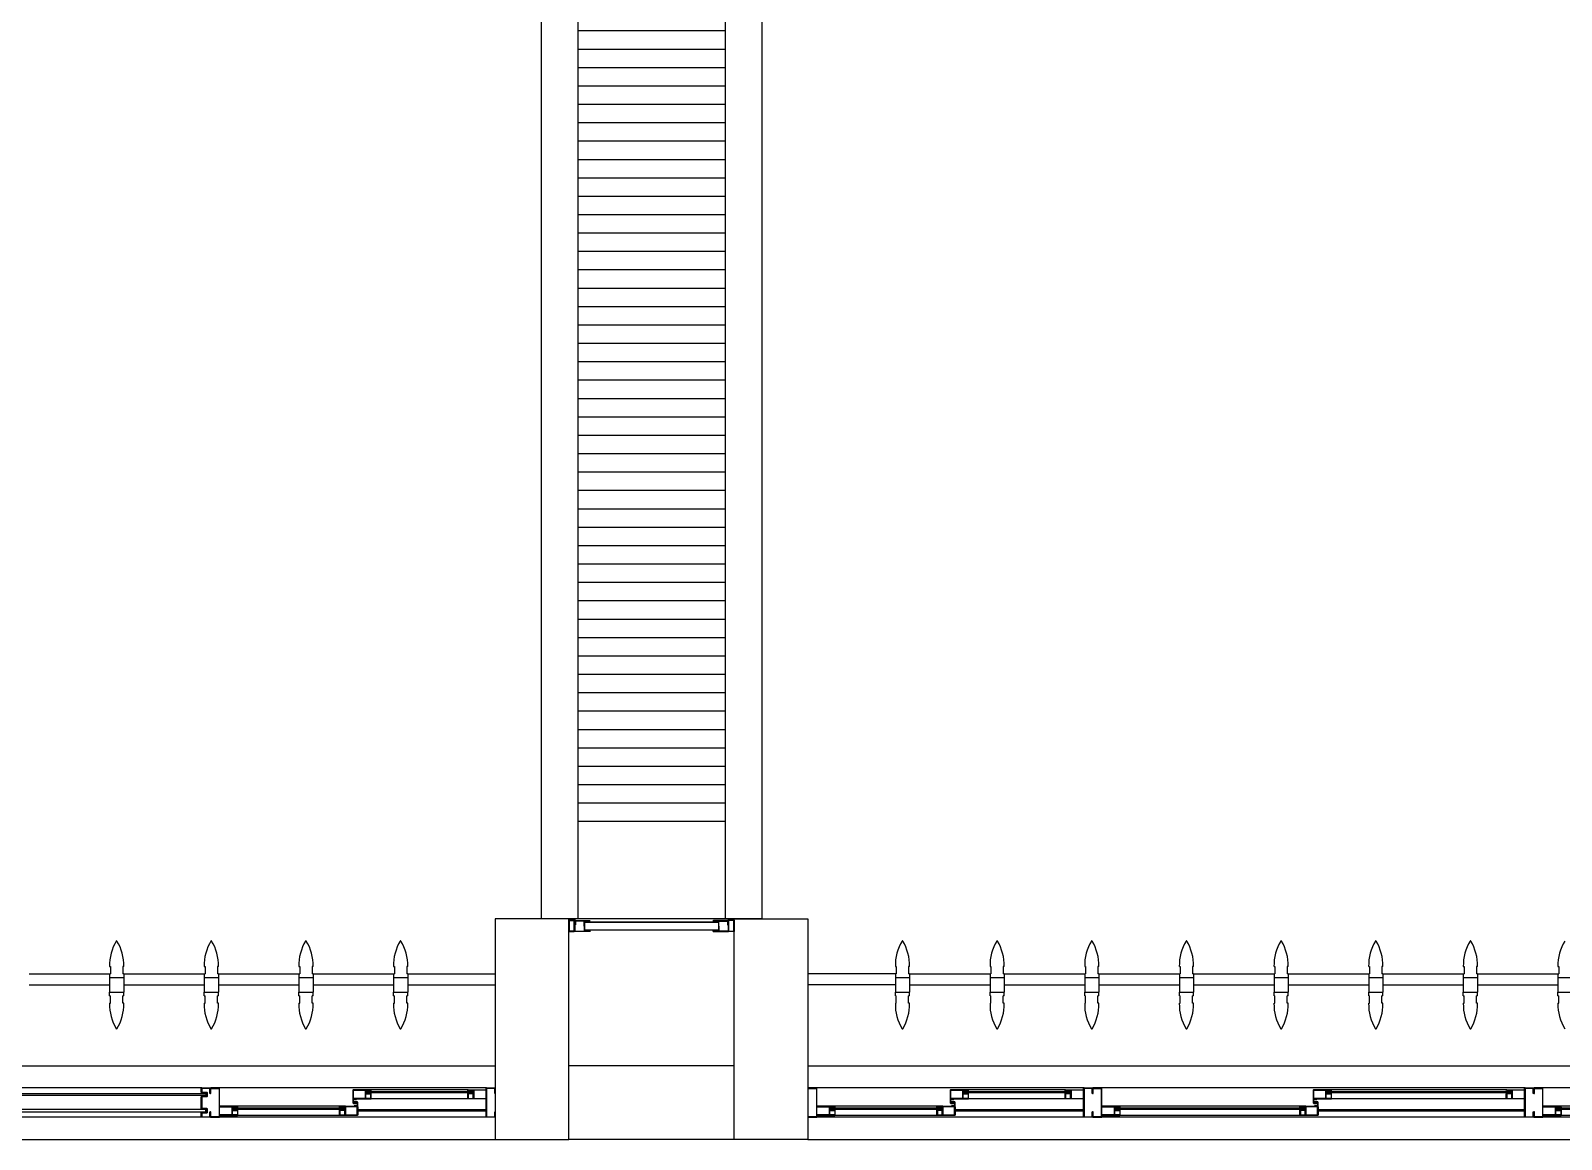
# Model space of a CAD drawing. Header units: millimetres. Extents: x 2686 to 2939, y 1294 to 1441.
# Drawn here: x 2759.007 to 2763.171, y 1410.375 to 1413.39 of the extents above; entities that cross this region are included whole.
import ezdxf

# ---------------------------------------------------------------- set-up
doc = ezdxf.new("R2010")
doc.units = ezdxf.units.MM
for name, color, linetype in [('AR-ALV', 2, 'Continuous'), ('AR-BRISES', 1, 'Continuous'), ('AR-ESQ', 1, 'Continuous'), ('AR-ESTC', 3, 'Continuous'), ('AR-ESTC-V3', 3, 'Continuous'), ('AR-PEITORIL', 1, 'Continuous'), ('AR-PISO', 1, 'Continuous'), ('BR-PAINEL', 1, 'Continuous'), ('BR-SUPORTE', 1, 'Continuous'), ('DT-ESQ-BAGUETE-C', 1, 'Continuous'), ('DT-ESQ-BAGUETE-V', 1, 'Continuous'), ('DT-ESQ-CHAPA DOBRADA-V', 1, 'Continuous'), ('DT-ESQ-MARCO-V', 1, 'Continuous'), ('DT-ESQ-PERFIL CADEIRA-C', 2, 'Continuous'), ('DT-ESQ-PERFIL CADEIRA-V', 2, 'Continuous'), ('DT-ESQ-PERFIL U SIMPLES-C', 2, 'Continuous'), ('DT-ESQ-PERFIL U-C', 2, 'Continuous'), ('DT-ESQ-PERFIL U-V', 1, 'Continuous'), ('DT-ESQ-VENEZIANA-C', 1, 'Continuous'), ('DT-ESQ-VENEZIANA-V', 1, 'Continuous'), ('DT-ESQ-VIDRO-C', 2, 'Continuous'), ('DT-ESQ-VIDRO-V', 71, 'Continuous'), ('DT-TXTMOD', 1, 'Continuous'), ('insercao', 4, 'Continuous')]:
    doc.layers.add(name, color=color, linetype=linetype)
doc.styles.add('S10', font='simplex.shx', dxfattribs={"height": 0.1})

# ---------------------------------------------------------------- blocks, each defined once
blk = doc.blocks.new('EF23-P')
at = {"layer": 'DT-ESQ-BAGUETE-C', "ltscale": 0.1}
for points in [[(0.4225, -0.08), (0.409, -0.08), (0.409, -0.0785), (0.422, -0.0785, 0.414214), (0.4225, -0.078), (0.4225, -0.067, 0.414214), (0.422, -0.0665), (0.409, -0.0665), (0.409, -0.065), (0.4225, -0.065, -0.414214), (0.424, -0.0665), (0.424, -0.0785, -0.414214)], [(0.7015, -0.08), (0.715, -0.08), (0.715, -0.0785), (0.702, -0.0785, -0.414214), (0.7015, -0.078), (0.7015, -0.067, -0.414214), (0.702, -0.0665), (0.715, -0.0665), (0.715, -0.065), (0.7015, -0.065, 0.414214), (0.7, -0.0665), (0.7, -0.0785, 0.414214)], [(0.0735, -0.125), (0.06, -0.125), (0.06, -0.1235), (0.073, -0.1235, 0.414214), (0.0735, -0.123), (0.0735, -0.112, 0.414214), (0.073, -0.1115), (0.06, -0.1115), (0.06, -0.11), (0.0735, -0.11, -0.414214), (0.075, -0.1115), (0.075, -0.1235, -0.414214)], [(0.339, -0.125), (0.3525, -0.125), (0.3525, -0.1235), (0.3395, -0.1235, -0.414214), (0.339, -0.123), (0.339, -0.112, -0.414214), (0.3395, -0.1115), (0.3525, -0.1115), (0.3525, -0.11), (0.339, -0.11, 0.414214), (0.3375, -0.1115), (0.3375, -0.1235, 0.414214)]]:
    blk.add_lwpolyline(points, format="xyb", close=True, dxfattribs=at)
at = {"layer": 'DT-ESQ-BAGUETE-V', "ltscale": 0.1}
for p, q in [((0.4225, -0.065), (0.7015, -0.065)), ((0.0735, -0.11), (0.339, -0.11))]:
    blk.add_line(p, q, dxfattribs=at)
at = {"layer": 'DT-ESQ-CHAPA DOBRADA-V', "ltscale": 0.1}
for p, q in [((0.025, -0.077), (0.374, -0.077)), ((0.025, -0.08), (0.374, -0.08))]:
    blk.add_line(p, q, dxfattribs=at)
at = {"layer": 'DT-ESQ-MARCO-V', "ltscale": 0.1}
for p, q in [((0.7985, -0.06), (1.3515, -0.06)), ((0.7985, -0.14), (1.3515, -0.14))]:
    blk.add_line(p, q, dxfattribs=at)
at = {"layer": 'DT-ESQ-PERFIL CADEIRA-C', "ltscale": 0.1}
for p, q in [((0.376, -0.0885), (0.4225, -0.0885)), ((0.75, -0.0885), (0.7015, -0.0885)), ((0.025, -0.1335), (0.0735, -0.1335)), ((0.3855, -0.1335), (0.339, -0.1335))]:
    blk.add_line(p, q, dxfattribs=at)
for points in [[(0.4225, -0.087, -1), (0.4225, -0.09), (0.376, -0.09, -0.414214), (0.374, -0.088), (0.374, -0.067, -0.414214), (0.376, -0.065), (0.4075, -0.065, -0.414214), (0.409, -0.0665), (0.409, -0.087)], [(0.409, -0.0885, -0.198913), (0.4079, -0.0881, -0.198913), (0.4075, -0.087), (0.4075, -0.067, 0.414214), (0.407, -0.0665), (0.376, -0.0665, 0.414214), (0.3755, -0.067), (0.3755, -0.088, 0.414214), (0.376, -0.0885)], [(0.7015, -0.09), (0.75, -0.09), (0.75, -0.0885), (0.715, -0.0885, 0.198912), (0.7161, -0.0881, 0.198913), (0.7165, -0.087), (0.7165, -0.067, -0.414214), (0.717, -0.0665), (0.75, -0.0665), (0.75, -0.065), (0.7165, -0.065, 0.414214), (0.715, -0.0665), (0.715, -0.0785), (0.715, -0.08), (0.715, -0.087), (0.7015, -0.087, 1)], [(0.0735, -0.135), (0.025, -0.135), (0.025, -0.1335), (0.06, -0.1335, -0.198912), (0.0589, -0.1331, -0.198913), (0.0585, -0.132), (0.0585, -0.112, 0.414214), (0.058, -0.1115), (0.025, -0.1115), (0.025, -0.11), (0.0585, -0.11, -0.414214), (0.06, -0.1115), (0.06, -0.1235), (0.06, -0.125), (0.06, -0.132), (0.0735, -0.132, -1)], [(0.339, -0.132, 1), (0.339, -0.135), (0.3855, -0.135, 0.414214), (0.3875, -0.133), (0.3875, -0.112, 0.414214), (0.3855, -0.11), (0.354, -0.11, 0.414214), (0.3525, -0.1115), (0.3525, -0.132)], [(0.3525, -0.1335, 0.198913), (0.3536, -0.1331, 0.198913), (0.354, -0.132), (0.354, -0.112, -0.414214), (0.3545, -0.1115), (0.3855, -0.1115, -0.414214), (0.386, -0.112), (0.386, -0.133, -0.414214), (0.3855, -0.1335)]]:
    blk.add_lwpolyline(points, format="xyb", close=True, dxfattribs=at)
at = {"layer": 'DT-ESQ-PERFIL CADEIRA-V', "ltscale": 0.1}
for p, q in [((0.4075, -0.09), (0.7015, -0.09)), ((0.0735, -0.135), (0.339, -0.135))]:
    blk.add_line(p, q, dxfattribs=at)
at = {"layer": 'DT-ESQ-PERFIL U SIMPLES-C', "ltscale": 0.1}
for points in [[(0.376, -0.102), (0.384, -0.102), (0.384, -0.1005), (0.376, -0.1005, -0.414214), (0.3755, -0.1), (0.3755, -0.092, -0.414214), (0.376, -0.0915), (0.384, -0.0915), (0.384, -0.09), (0.376, -0.09, 0.414214), (0.374, -0.092), (0.374, -0.1, 0.414214)], [(0.3855, -0.098), (0.3775, -0.098), (0.3775, -0.0995), (0.3855, -0.0995, -0.414214), (0.386, -0.1), (0.386, -0.108, -0.414214), (0.3855, -0.1085), (0.3775, -0.1085), (0.3775, -0.11), (0.3855, -0.11, 0.414214), (0.3875, -0.108), (0.3875, -0.1, 0.414214)]]:
    blk.add_lwpolyline(points, format="xyb", close=True, dxfattribs=at)
at = {"layer": 'DT-ESQ-PERFIL U-C', "ltscale": 0.1}
for points in [[(0, -0.0615, -0.414214), (0.0015, -0.06), (0.0235, -0.06, -0.414214), (0.025, -0.0615), (0.025, -0.1385, -0.414214), (0.0235, -0.14), (0.0015, -0.14, -0.414214), (0, -0.1385), (0, -0.125), (0.0015, -0.125), (0.0015, -0.138, 0.414214), (0.002, -0.1385), (0.023, -0.1385, 0.414214), (0.0235, -0.138), (0.0235, -0.062, 0.414214), (0.023, -0.0615), (0.002, -0.0615, 0.414214), (0.0015, -0.062), (0.0015, -0.075), (0, -0.075)], [(0.775, -0.0615, 0.414214), (0.7735, -0.06), (0.7515, -0.06, 0.414214), (0.75, -0.0615), (0.75, -0.1385, 0.414214), (0.7515, -0.14), (0.7735, -0.14, 0.414214), (0.775, -0.1385), (0.775, -0.125), (0.7735, -0.125), (0.7735, -0.138, -0.414214), (0.773, -0.1385), (0.752, -0.1385, -0.414214), (0.7515, -0.138), (0.7515, -0.062, -0.414214), (0.752, -0.0615), (0.773, -0.0615, -0.414214), (0.7735, -0.062), (0.7735, -0.075), (0.775, -0.075)], [(0.8, -0.1285), (0.8, -0.1385, -0.414214), (0.7985, -0.14), (0.7765, -0.14, -0.414214), (0.775, -0.1385), (0.775, -0.125), (0.7765, -0.125), (0.7765, -0.138, 0.414214), (0.777, -0.1385), (0.798, -0.1385, 0.414214), (0.7985, -0.138), (0.7985, -0.1285), (0.7855, -0.1285, -0.414214), (0.784, -0.127), (0.784, -0.117, -0.414214), (0.7855, -0.1155), (0.7985, -0.1155), (0.7985, -0.0845), (0.7855, -0.0845, -0.414214), (0.784, -0.083), (0.784, -0.073, -0.414214), (0.7855, -0.0715), (0.7985, -0.0715), (0.7985, -0.062, 0.414214), (0.798, -0.0615), (0.777, -0.0615, 0.414214), (0.7765, -0.062), (0.7765, -0.075), (0.775, -0.075), (0.775, -0.0615, -0.414214), (0.7765, -0.06), (0.7985, -0.06, -0.414214), (0.8, -0.0615), (0.8, -0.0715, -0.414214), (0.7985, -0.073), (0.7855, -0.073), (0.7855, -0.083), (0.7985, -0.083), (0.7985, -0.083, -0.414214), (0.8, -0.0845), (0.8, -0.1155, -0.414214), (0.7985, -0.117), (0.7985, -0.117), (0.7855, -0.117), (0.7855, -0.127), (0.7985, -0.127, -0.414214)]]:
    blk.add_lwpolyline(points, format="xyb", close=True, dxfattribs=at)
at = {"layer": 'DT-ESQ-PERFIL U-V', "ltscale": 0.1}
for p, q in [((0.0235, -0.06), (0.7515, -0.06)), ((0.0235, -0.14), (0.7515, -0.14))]:
    blk.add_line(p, q, dxfattribs=at)
at = {"layer": 'DT-ESQ-VIDRO-C', "ltscale": 0.1}
for points in [[(0.7125, -0.085), (0.7125, -0.082), (0.4115, -0.082), (0.4115, -0.085)], [(1.3625, -0.081), (1.3625, -0.075), (0.7875, -0.075), (0.7875, -0.081)], [(0.063, -0.13), (0.063, -0.127), (0.3495, -0.127), (0.3495, -0.13)]]:
    blk.add_lwpolyline(points, close=True, dxfattribs=at)
at = {"layer": 'DT-ESQ-VIDRO-V', "ltscale": 0.1}
blk.add_lwpolyline([(1.3625, -0.119), (1.3625, -0.125), (0.7875, -0.125), (0.7875, -0.119)], close=True, dxfattribs=at)
at = {"layer": 'DT-TXTMOD', "ltscale": 0.1, "style": 'S10', "flags": 3}
for tag, p in [('M01', (0.025, -0.28)), ('M02', (0.3253, -0.28)), ('M03', (0.627, -0.28)), ('M04', (0.9288, -0.28)), ('M05', (1.2306, -0.28)), ('M06', (1.5323, -0.28)), ('M07', (1.8341, -0.28)), ('M08', (2.1359, -0.28)), ('M09', (2.4376, -0.28)), ('M10', (2.7394, -0.28)), ('M11', (3.0412, -0.28)), ('M12', (3.3429, -0.28)), ('M13', (3.6447, -0.28)), ('M14', (3.9464, -0.28)), ('M15', (4.2482, -0.28)), ('M16', (4.55, -0.28)), ('M17', (4.8517, -0.28))]:
    blk.add_attdef(tag, p, '', height=0.1, dxfattribs=at)
blk = doc.blocks.new('EF40-P')
at = {"layer": 'DT-ESQ-BAGUETE-C', "ltscale": 0.1}
for points in [[(3.1015, -0.08), (3.115, -0.08), (3.115, -0.0785), (3.102, -0.0785, -0.414214), (3.1015, -0.078), (3.1015, -0.067, -0.414214), (3.102, -0.0665), (3.115, -0.0665), (3.115, -0.065), (3.1015, -0.065, 0.414214), (3.1, -0.0665), (3.1, -0.0785, 0.414214)], [(3.81, -0.08), (3.7965, -0.08), (3.7965, -0.0785), (3.8095, -0.0785, 0.414214), (3.81, -0.078), (3.81, -0.067, 0.414214), (3.8095, -0.0665), (3.7965, -0.0665), (3.7965, -0.065), (3.81, -0.065, -0.414214), (3.8115, -0.0665), (3.8115, -0.0785, -0.414214)], [(4.3015, -0.08), (4.315, -0.08), (4.315, -0.0785), (4.302, -0.0785, -0.414214), (4.3015, -0.078), (4.3015, -0.067, -0.414214), (4.302, -0.0665), (4.315, -0.0665), (4.315, -0.065), (4.3015, -0.065, 0.414214), (4.3, -0.0665), (4.3, -0.0785, 0.414214)], [(4.7975, -0.08), (4.784, -0.08), (4.784, -0.0785), (4.797, -0.0785, 0.414214), (4.7975, -0.078), (4.7975, -0.067, 0.414214), (4.797, -0.0665), (4.784, -0.0665), (4.784, -0.065), (4.7975, -0.065, -0.414214), (4.799, -0.0665), (4.799, -0.0785, -0.414214)], [(5.0765, -0.08), (5.09, -0.08), (5.09, -0.0785), (5.077, -0.0785, -0.414214), (5.0765, -0.078), (5.0765, -0.067, -0.414214), (5.077, -0.0665), (5.09, -0.0665), (5.09, -0.065), (5.0765, -0.065, 0.414214), (5.075, -0.0665), (5.075, -0.0785, 0.414214)], [(3.2485, -0.125), (3.235, -0.125), (3.235, -0.1235), (3.248, -0.1235, 0.414214), (3.2485, -0.123), (3.2485, -0.112, 0.414214), (3.248, -0.1115), (3.235, -0.1115), (3.235, -0.11), (3.2485, -0.11, -0.414214), (3.25, -0.1115), (3.25, -0.1235, -0.414214)], [(3.7265, -0.125), (3.74, -0.125), (3.74, -0.1235), (3.727, -0.1235, -0.414214), (3.7265, -0.123), (3.7265, -0.112, -0.414214), (3.727, -0.1115), (3.74, -0.1115), (3.74, -0.11), (3.7265, -0.11, 0.414214), (3.725, -0.1115), (3.725, -0.1235, 0.414214)], [(4.4485, -0.125), (4.435, -0.125), (4.435, -0.1235), (4.448, -0.1235, 0.414214), (4.4485, -0.123), (4.4485, -0.112, 0.414214), (4.448, -0.1115), (4.435, -0.1115), (4.435, -0.11), (4.4485, -0.11, -0.414214), (4.45, -0.1115), (4.45, -0.1235, -0.414214)], [(4.714, -0.125), (4.7275, -0.125), (4.7275, -0.1235), (4.7145, -0.1235, -0.414214), (4.714, -0.123), (4.714, -0.112, -0.414214), (4.7145, -0.1115), (4.7275, -0.1115), (4.7275, -0.11), (4.714, -0.11, 0.414214), (4.7125, -0.1115), (4.7125, -0.1235, 0.414214)]]:
    blk.add_lwpolyline(points, format="xyb", close=True, dxfattribs=at)
at = {"layer": 'DT-ESQ-BAGUETE-V', "ltscale": 0.1}
for p, q in [((2.61, -0.065), (3.1015, -0.065)), ((3.81, -0.065), (4.3015, -0.065)), ((4.7975, -0.065), (5.0765, -0.065)), ((3.2485, -0.11), (3.7265, -0.11)), ((4.4485, -0.11), (4.714, -0.11))]:
    blk.add_line(p, q, dxfattribs=at)
at = {"layer": 'DT-ESQ-CHAPA DOBRADA-V', "ltscale": 0.1}
for p, q in [((3.2, -0.077), (3.7615, -0.077)), ((3.2, -0.08), (3.7615, -0.08)), ((4.4, -0.077), (4.749, -0.077)), ((4.4, -0.08), (4.749, -0.08))]:
    blk.add_line(p, q, dxfattribs=at)
at = {"layer": 'DT-ESQ-PERFIL CADEIRA-C', "ltscale": 0.1}
for p, q in [((3.15, -0.0885), (3.1015, -0.0885)), ((3.7635, -0.0885), (3.81, -0.0885)), ((4.35, -0.0885), (4.3015, -0.0885)), ((4.751, -0.0885), (4.7975, -0.0885)), ((5.125, -0.0885), (5.0765, -0.0885)), ((3.2, -0.1335), (3.2485, -0.1335)), ((3.773, -0.1335), (3.7265, -0.1335)), ((4.4, -0.1335), (4.4485, -0.1335)), ((4.7605, -0.1335), (4.714, -0.1335))]:
    blk.add_line(p, q, dxfattribs=at)
for points in [[(3.1015, -0.09), (3.15, -0.09), (3.15, -0.0885), (3.115, -0.0885, 0.198912), (3.1161, -0.0881, 0.198913), (3.1165, -0.087), (3.1165, -0.067, -0.414214), (3.117, -0.0665), (3.15, -0.0665), (3.15, -0.065), (3.1165, -0.065, 0.414214), (3.115, -0.0665), (3.115, -0.0785), (3.115, -0.08), (3.115, -0.087), (3.1015, -0.087, 1)], [(3.81, -0.087, -1), (3.81, -0.09), (3.7635, -0.09, -0.414214), (3.7615, -0.088), (3.7615, -0.067, -0.414214), (3.7635, -0.065), (3.795, -0.065, -0.414214), (3.7965, -0.0665), (3.7965, -0.087)], [(3.7965, -0.0885, -0.198913), (3.7954, -0.0881, -0.198913), (3.795, -0.087), (3.795, -0.067, 0.414214), (3.7945, -0.0665), (3.7635, -0.0665, 0.414214), (3.763, -0.067), (3.763, -0.088, 0.414214), (3.7635, -0.0885)], [(4.3015, -0.09), (4.35, -0.09), (4.35, -0.0885), (4.315, -0.0885, 0.198912), (4.3161, -0.0881, 0.198913), (4.3165, -0.087), (4.3165, -0.067, -0.414214), (4.317, -0.0665), (4.35, -0.0665), (4.35, -0.065), (4.3165, -0.065, 0.414214), (4.315, -0.0665), (4.315, -0.0785), (4.315, -0.08), (4.315, -0.087), (4.3015, -0.087, 1)], [(4.7975, -0.087, -1), (4.7975, -0.09), (4.751, -0.09, -0.414214), (4.749, -0.088), (4.749, -0.067, -0.414214), (4.751, -0.065), (4.7825, -0.065, -0.414214), (4.784, -0.0665), (4.784, -0.087)], [(4.784, -0.0885, -0.198913), (4.7829, -0.0881, -0.198913), (4.7825, -0.087), (4.7825, -0.067, 0.414214), (4.782, -0.0665), (4.751, -0.0665, 0.414214), (4.7505, -0.067), (4.7505, -0.088, 0.414214), (4.751, -0.0885)], [(5.0765, -0.09), (5.125, -0.09), (5.125, -0.0885), (5.09, -0.0885, 0.198912), (5.0911, -0.0881, 0.198913), (5.0915, -0.087), (5.0915, -0.067, -0.414214), (5.092, -0.0665), (5.125, -0.0665), (5.125, -0.065), (5.0915, -0.065, 0.414214), (5.09, -0.0665), (5.09, -0.0785), (5.09, -0.08), (5.09, -0.087), (5.0765, -0.087, 1)], [(3.2485, -0.135), (3.2, -0.135), (3.2, -0.1335), (3.235, -0.1335, -0.198912), (3.2339, -0.1331, -0.198913), (3.2335, -0.132), (3.2335, -0.112, 0.414214), (3.233, -0.1115), (3.2, -0.1115), (3.2, -0.11), (3.2335, -0.11, -0.414214), (3.235, -0.1115), (3.235, -0.1235), (3.235, -0.125), (3.235, -0.132), (3.2485, -0.132, -1)], [(3.7265, -0.132, 1), (3.7265, -0.135), (3.773, -0.135, 0.414214), (3.775, -0.133), (3.775, -0.112, 0.414214), (3.773, -0.11), (3.7415, -0.11, 0.414214), (3.74, -0.1115), (3.74, -0.132)], [(3.74, -0.1335, 0.198913), (3.7411, -0.1331, 0.198913), (3.7415, -0.132), (3.7415, -0.112, -0.414214), (3.742, -0.1115), (3.773, -0.1115, -0.414214), (3.7735, -0.112), (3.7735, -0.133, -0.414214), (3.773, -0.1335)], [(4.4485, -0.135), (4.4, -0.135), (4.4, -0.1335), (4.435, -0.1335, -0.198912), (4.4339, -0.1331, -0.198913), (4.4335, -0.132), (4.4335, -0.112, 0.414214), (4.433, -0.1115), (4.4, -0.1115), (4.4, -0.11), (4.4335, -0.11, -0.414214), (4.435, -0.1115), (4.435, -0.1235), (4.435, -0.125), (4.435, -0.132), (4.4485, -0.132, -1)], [(4.714, -0.132, 1), (4.714, -0.135), (4.7605, -0.135, 0.414214), (4.7625, -0.133), (4.7625, -0.112, 0.414214), (4.7605, -0.11), (4.729, -0.11, 0.414214), (4.7275, -0.1115), (4.7275, -0.132)], [(4.7275, -0.1335, 0.198913), (4.7286, -0.1331, 0.198913), (4.729, -0.132), (4.729, -0.112, -0.414214), (4.7295, -0.1115), (4.7605, -0.1115, -0.414214), (4.761, -0.112), (4.761, -0.133, -0.414214), (4.7605, -0.1335)]]:
    blk.add_lwpolyline(points, format="xyb", close=True, dxfattribs=at)
at = {"layer": 'DT-ESQ-PERFIL CADEIRA-V', "ltscale": 0.1}
for p, q in [((2.595, -0.09), (3.1015, -0.09)), ((3.795, -0.09), (4.3015, -0.09)), ((4.7825, -0.09), (5.0765, -0.09)), ((3.2485, -0.135), (3.7265, -0.135)), ((4.4485, -0.135), (4.714, -0.135))]:
    blk.add_line(p, q, dxfattribs=at)
at = {"layer": 'DT-ESQ-PERFIL U SIMPLES-C', "ltscale": 0.1}
for points in [[(3.7635, -0.102), (3.7715, -0.102), (3.7715, -0.1005), (3.7635, -0.1005, -0.414214), (3.763, -0.1), (3.763, -0.092, -0.414214), (3.7635, -0.0915), (3.7715, -0.0915), (3.7715, -0.09), (3.7635, -0.09, 0.414214), (3.7615, -0.092), (3.7615, -0.1, 0.414214)], [(3.773, -0.098), (3.765, -0.098), (3.765, -0.0995), (3.773, -0.0995, -0.414214), (3.7735, -0.1), (3.7735, -0.108, -0.414214), (3.773, -0.1085), (3.765, -0.1085), (3.765, -0.11), (3.773, -0.11, 0.414214), (3.775, -0.108), (3.775, -0.1, 0.414214)], [(4.751, -0.102), (4.759, -0.102), (4.759, -0.1005), (4.751, -0.1005, -0.414214), (4.7505, -0.1), (4.7505, -0.092, -0.414214), (4.751, -0.0915), (4.759, -0.0915), (4.759, -0.09), (4.751, -0.09, 0.414214), (4.749, -0.092), (4.749, -0.1, 0.414214)], [(4.7605, -0.098), (4.7525, -0.098), (4.7525, -0.0995), (4.7605, -0.0995, -0.414214), (4.761, -0.1), (4.761, -0.108, -0.414214), (4.7605, -0.1085), (4.7525, -0.1085), (4.7525, -0.11), (4.7605, -0.11, 0.414214), (4.7625, -0.108), (4.7625, -0.1, 0.414214)]]:
    blk.add_lwpolyline(points, format="xyb", close=True, dxfattribs=at)
at = {"layer": 'DT-ESQ-PERFIL U-C', "ltscale": 0.1}
for points in [[(3.175, -0.0615, 0.414214), (3.1735, -0.06), (3.1515, -0.06, 0.414214), (3.15, -0.0615), (3.15, -0.1385, 0.414214), (3.1515, -0.14), (3.1735, -0.14, 0.414214), (3.175, -0.1385), (3.175, -0.125), (3.1735, -0.125), (3.1735, -0.138, -0.414214), (3.173, -0.1385), (3.152, -0.1385, -0.414214), (3.1515, -0.138), (3.1515, -0.062, -0.414214), (3.152, -0.0615), (3.173, -0.0615, -0.414214), (3.1735, -0.062), (3.1735, -0.075), (3.175, -0.075)], [(3.175, -0.0615, -0.414214), (3.1765, -0.06), (3.1985, -0.06, -0.414214), (3.2, -0.0615), (3.2, -0.1385, -0.414214), (3.1985, -0.14), (3.1765, -0.14, -0.414214), (3.175, -0.1385), (3.175, -0.125), (3.1765, -0.125), (3.1765, -0.138, 0.414214), (3.177, -0.1385), (3.198, -0.1385, 0.414214), (3.1985, -0.138), (3.1985, -0.062, 0.414214), (3.198, -0.0615), (3.177, -0.0615, 0.414214), (3.1765, -0.062), (3.1765, -0.075), (3.175, -0.075)], [(4.375, -0.0615, 0.414214), (4.3735, -0.06), (4.3515, -0.06, 0.414214), (4.35, -0.0615), (4.35, -0.1385, 0.414214), (4.3515, -0.14), (4.3735, -0.14, 0.414214), (4.375, -0.1385), (4.375, -0.125), (4.3735, -0.125), (4.3735, -0.138, -0.414214), (4.373, -0.1385), (4.352, -0.1385, -0.414214), (4.3515, -0.138), (4.3515, -0.062, -0.414214), (4.352, -0.0615), (4.373, -0.0615, -0.414214), (4.3735, -0.062), (4.3735, -0.075), (4.375, -0.075)], [(4.375, -0.0615, -0.414214), (4.3765, -0.06), (4.3985, -0.06, -0.414214), (4.4, -0.0615), (4.4, -0.1385, -0.414214), (4.3985, -0.14), (4.3765, -0.14, -0.414214), (4.375, -0.1385), (4.375, -0.125), (4.3765, -0.125), (4.3765, -0.138, 0.414214), (4.377, -0.1385), (4.398, -0.1385, 0.414214), (4.3985, -0.138), (4.3985, -0.062, 0.414214), (4.398, -0.0615), (4.377, -0.0615, 0.414214), (4.3765, -0.062), (4.3765, -0.075), (4.375, -0.075)], [(5.15, -0.0615, 0.414214), (5.1485, -0.06), (5.1265, -0.06, 0.414214), (5.125, -0.0615), (5.125, -0.1385, 0.414214), (5.1265, -0.14), (5.1485, -0.14, 0.414214), (5.15, -0.1385), (5.15, -0.125), (5.1485, -0.125), (5.1485, -0.138, -0.414214), (5.148, -0.1385), (5.127, -0.1385, -0.414214), (5.1265, -0.138), (5.1265, -0.062, -0.414214), (5.127, -0.0615), (5.148, -0.0615, -0.414214), (5.1485, -0.062), (5.1485, -0.075), (5.15, -0.075)]]:
    blk.add_lwpolyline(points, format="xyb", close=True, dxfattribs=at)
at = {"layer": 'DT-ESQ-PERFIL U-V', "ltscale": 0.1}
for p, q in [((1.9985, -0.06), (3.1515, -0.06)), ((3.1985, -0.06), (4.3515, -0.06)), ((4.3985, -0.06), (5.1265, -0.06)), ((1.9985, -0.14), (3.1515, -0.14)), ((3.1985, -0.14), (4.3515, -0.14)), ((4.3985, -0.14), (5.1265, -0.14))]:
    blk.add_line(p, q, dxfattribs=at)
at = {"layer": 'DT-ESQ-VIDRO-C', "ltscale": 0.1}
for points in [[(3.1125, -0.085), (3.1125, -0.082), (2.599, -0.082), (2.599, -0.085)], [(4.3125, -0.085), (4.3125, -0.082), (3.799, -0.082), (3.799, -0.085)], [(5.0875, -0.085), (5.0875, -0.082), (4.7865, -0.082), (4.7865, -0.085)], [(3.238, -0.13), (3.238, -0.127), (3.737, -0.127), (3.737, -0.13)], [(4.438, -0.13), (4.438, -0.127), (4.7245, -0.127), (4.7245, -0.13)]]:
    blk.add_lwpolyline(points, close=True, dxfattribs=at)
at = {"layer": 'DT-TXTMOD', "ltscale": 0.1, "style": 'S10', "flags": 3}
for tag, p in [('M01', (0.025, -0.28)), ('M02', (0.3253, -0.28)), ('M03', (0.627, -0.28)), ('M04', (0.9288, -0.28)), ('M05', (1.2306, -0.28)), ('M06', (1.5323, -0.28)), ('M07', (1.8341, -0.28)), ('M08', (2.1359, -0.28)), ('M09', (2.4376, -0.28)), ('M10', (2.7394, -0.28)), ('M11', (3.0412, -0.28)), ('M12', (3.3429, -0.28)), ('M13', (3.6447, -0.28)), ('M14', (3.9464, -0.28)), ('M15', (4.2482, -0.28)), ('M16', (4.55, -0.28)), ('M17', (4.8517, -0.28))]:
    blk.add_attdef(tag, p, '', height=0.1, dxfattribs=at)
blk = doc.blocks.new('BR-MODULO8')
at = {"layer": 'BR-PAINEL'}
for p, q in [((-4.9117, 0.27), (-4.9092, 0.27)), ((-4.9117, 0.25), (-4.9117, 0.24)), ((-4.9117, 0.25), (-4.9092, 0.25)), ((-4.9092, 0.27), (-4.9092, 0.25)), ((-4.8758, 0.27), (-4.8758, 0.25)), ((-4.8733, 0.27), (-4.8758, 0.27)), ((-4.8733, 0.25), (-4.8758, 0.25)), ((-4.8733, 0.25), (-4.8733, 0.24)), ((-4.6542, 0.27), (-4.6517, 0.27)), ((-4.6542, 0.25), (-4.6542, 0.24)), ((-4.6542, 0.25), (-4.6517, 0.25)), ((-4.6517, 0.27), (-4.6517, 0.25)), ((-4.6183, 0.27), (-4.6183, 0.25)), ((-4.6158, 0.27), (-4.6183, 0.27)), ((-4.6158, 0.25), (-4.6183, 0.25)), ((-4.6158, 0.25), (-4.6158, 0.24)), ((-4.3967, 0.27), (-4.3942, 0.27)), ((-4.3967, 0.25), (-4.3967, 0.24)), ((-4.3967, 0.25), (-4.3942, 0.25)), ((-4.3942, 0.27), (-4.3942, 0.25)), ((-4.3608, 0.27), (-4.3608, 0.25)), ((-4.3583, 0.27), (-4.3608, 0.27)), ((-4.3583, 0.25), (-4.3608, 0.25)), ((-4.3583, 0.25), (-4.3583, 0.24)), ((-4.1392, 0.27), (-4.1367, 0.27)), ((-4.1392, 0.25), (-4.1392, 0.24)), ((-4.1392, 0.25), (-4.1367, 0.25)), ((-4.1367, 0.27), (-4.1367, 0.25)), ((-4.1033, 0.27), (-4.1033, 0.25)), ((-4.1008, 0.27), (-4.1033, 0.27)), ((-4.1008, 0.25), (-4.1033, 0.25)), ((-4.1008, 0.25), (-4.1008, 0.24)), ((-3.8817, 0.27), (-3.8792, 0.27)), ((-3.8817, 0.25), (-3.8817, 0.24)), ((-3.8817, 0.25), (-3.8792, 0.25)), ((-3.8792, 0.27), (-3.8792, 0.25)), ((-3.8458, 0.27), (-3.8458, 0.25)), ((-3.8433, 0.27), (-3.8458, 0.27)), ((-3.8433, 0.25), (-3.8458, 0.25)), ((-3.8433, 0.25), (-3.8433, 0.24)), ((-3.6242, 0.27), (-3.6217, 0.27)), ((-3.6242, 0.25), (-3.6242, 0.24)), ((-3.6242, 0.25), (-3.6217, 0.25)), ((-3.6217, 0.27), (-3.6217, 0.25)), ((-3.5883, 0.27), (-3.5883, 0.25)), ((-3.5858, 0.27), (-3.5883, 0.27)), ((-3.5858, 0.25), (-3.5883, 0.25)), ((-3.5858, 0.25), (-3.5858, 0.24)), ((-3.3667, 0.27), (-3.3642, 0.27)), ((-3.3667, 0.25), (-3.3667, 0.24)), ((-3.3667, 0.25), (-3.3642, 0.25)), ((-3.3642, 0.27), (-3.3642, 0.25)), ((-3.3308, 0.27), (-3.3308, 0.25)), ((-3.3283, 0.27), (-3.3308, 0.27)), ((-3.3283, 0.25), (-3.3308, 0.25)), ((-3.3283, 0.25), (-3.3283, 0.24)), ((-3.1092, 0.27), (-3.1067, 0.27)), ((-3.1092, 0.25), (-3.1092, 0.24)), ((-3.1092, 0.25), (-3.1067, 0.25)), ((-3.1067, 0.27), (-3.1067, 0.25)), ((-1.0492, 0.27), (-1.0467, 0.27)), ((-1.0492, 0.25), (-1.0492, 0.24)), ((-1.0492, 0.25), (-1.0467, 0.25)), ((-1.0467, 0.27), (-1.0467, 0.25)), ((-1.0133, 0.27), (-1.0133, 0.25)), ((-1.0108, 0.27), (-1.0133, 0.27)), ((-1.0108, 0.25), (-1.0133, 0.25)), ((-1.0108, 0.25), (-1.0108, 0.24)), ((-0.7917, 0.27), (-0.7892, 0.27)), ((-0.7917, 0.25), (-0.7917, 0.24)), ((-0.7917, 0.25), (-0.7892, 0.25)), ((-0.7892, 0.27), (-0.7892, 0.25)), ((-0.7558, 0.27), (-0.7558, 0.25)), ((-0.7533, 0.27), (-0.7558, 0.27)), ((-0.7533, 0.25), (-0.7558, 0.25)), ((-0.7533, 0.25), (-0.7533, 0.24)), ((-0.5342, 0.27), (-0.5317, 0.27)), ((-0.5342, 0.25), (-0.5317, 0.25)), ((-0.5342, 0.25), (-0.5342, 0.24)), ((-0.5317, 0.27), (-0.5317, 0.25)), ((-0.4958, 0.27), (-0.4983, 0.27)), ((-0.4983, 0.27), (-0.4983, 0.25)), ((-0.4958, 0.25), (-0.4983, 0.25)), ((-0.4958, 0.25), (-0.4958, 0.24)), ((-0.2767, 0.27), (-0.2742, 0.27)), ((-0.2767, 0.25), (-0.2767, 0.24)), ((-0.2767, 0.25), (-0.2742, 0.25)), ((-0.2742, 0.27), (-0.2742, 0.25)), ((-0.2408, 0.27), (-0.2408, 0.25)), ((-0.2383, 0.27), (-0.2408, 0.27)), ((-0.2383, 0.25), (-0.2408, 0.25)), ((-0.2383, 0.25), (-0.2383, 0.24)), ((-4.9117, 0.24), (-4.8733, 0.24)), ((-4.9117, 0.24), (-4.9117, 0.2)), ((-4.8733, 0.24), (-4.8733, 0.2)), ((-4.6542, 0.24), (-4.6158, 0.24)), ((-4.6542, 0.24), (-4.6542, 0.2)), ((-4.6158, 0.24), (-4.6158, 0.2)), ((-4.3967, 0.24), (-4.3583, 0.24)), ((-4.3967, 0.24), (-4.3967, 0.2)), ((-4.3583, 0.24), (-4.3583, 0.2)), ((-4.1392, 0.24), (-4.1008, 0.24)), ((-4.1392, 0.24), (-4.1392, 0.2)), ((-4.1008, 0.24), (-4.1008, 0.2)), ((-3.8817, 0.24), (-3.8433, 0.24)), ((-3.8817, 0.24), (-3.8817, 0.2)), ((-3.8433, 0.24), (-3.8433, 0.2)), ((-3.6242, 0.24), (-3.5858, 0.24)), ((-3.6242, 0.24), (-3.6242, 0.2)), ((-3.5858, 0.24), (-3.5858, 0.2)), ((-3.3667, 0.24), (-3.3283, 0.24)), ((-3.3667, 0.24), (-3.3667, 0.2)), ((-3.3283, 0.24), (-3.3283, 0.2)), ((-3.1092, 0.24), (-3.0708, 0.24)), ((-3.1092, 0.24), (-3.1092, 0.2)), ((-1.0492, 0.24), (-1.0108, 0.24)), ((-1.0492, 0.24), (-1.0492, 0.2)), ((-1.0108, 0.24), (-1.0108, 0.2)), ((-0.7917, 0.24), (-0.7533, 0.24)), ((-0.7917, 0.24), (-0.7917, 0.2)), ((-0.7533, 0.24), (-0.7533, 0.2)), ((-0.5342, 0.24), (-0.5342, 0.2)), ((-0.5342, 0.24), (-0.4958, 0.24)), ((-0.4958, 0.24), (-0.4958, 0.2)), ((-0.2767, 0.24), (-0.2383, 0.24)), ((-0.2767, 0.24), (-0.2767, 0.2)), ((-0.2383, 0.24), (-0.2383, 0.2)), ((-4.9117, 0.2), (-4.8733, 0.2)), ((-4.9117, 0.19), (-4.9117, 0.2)), ((-4.9117, 0.19), (-4.9092, 0.19)), ((-4.9117, 0.17), (-4.9092, 0.17)), ((-4.9092, 0.17), (-4.9092, 0.19)), ((-4.8733, 0.19), (-4.8758, 0.19)), ((-4.8758, 0.17), (-4.8758, 0.19)), ((-4.8733, 0.17), (-4.8758, 0.17)), ((-4.8733, 0.19), (-4.8733, 0.2)), ((-4.6542, 0.2), (-4.6158, 0.2)), ((-4.6542, 0.19), (-4.6542, 0.2)), ((-4.6542, 0.19), (-4.6517, 0.19)), ((-4.6542, 0.17), (-4.6517, 0.17)), ((-4.6517, 0.17), (-4.6517, 0.19)), ((-4.6158, 0.19), (-4.6183, 0.19)), ((-4.6183, 0.17), (-4.6183, 0.19)), ((-4.6158, 0.17), (-4.6183, 0.17)), ((-4.6158, 0.19), (-4.6158, 0.2)), ((-4.3967, 0.2), (-4.3583, 0.2)), ((-4.3967, 0.19), (-4.3967, 0.2)), ((-4.3967, 0.19), (-4.3942, 0.19)), ((-4.3967, 0.17), (-4.3942, 0.17)), ((-4.3942, 0.17), (-4.3942, 0.19)), ((-4.3583, 0.19), (-4.3608, 0.19)), ((-4.3608, 0.17), (-4.3608, 0.19)), ((-4.3583, 0.17), (-4.3608, 0.17)), ((-4.3583, 0.19), (-4.3583, 0.2)), ((-4.1392, 0.2), (-4.1008, 0.2)), ((-4.1392, 0.19), (-4.1392, 0.2)), ((-4.1392, 0.19), (-4.1367, 0.19)), ((-4.1392, 0.17), (-4.1367, 0.17)), ((-4.1367, 0.17), (-4.1367, 0.19)), ((-4.1008, 0.19), (-4.1033, 0.19)), ((-4.1033, 0.17), (-4.1033, 0.19)), ((-4.1008, 0.17), (-4.1033, 0.17)), ((-4.1008, 0.19), (-4.1008, 0.2)), ((-3.8817, 0.2), (-3.8433, 0.2)), ((-3.8817, 0.19), (-3.8817, 0.2)), ((-3.8817, 0.19), (-3.8792, 0.19)), ((-3.8817, 0.17), (-3.8792, 0.17)), ((-3.8792, 0.17), (-3.8792, 0.19)), ((-3.8433, 0.19), (-3.8458, 0.19)), ((-3.8458, 0.17), (-3.8458, 0.19)), ((-3.8433, 0.17), (-3.8458, 0.17)), ((-3.8433, 0.19), (-3.8433, 0.2)), ((-3.6242, 0.2), (-3.5858, 0.2)), ((-3.6242, 0.19), (-3.6242, 0.2)), ((-3.6242, 0.19), (-3.6217, 0.19)), ((-3.6242, 0.17), (-3.6217, 0.17)), ((-3.6217, 0.17), (-3.6217, 0.19)), ((-3.5858, 0.19), (-3.5883, 0.19)), ((-3.5883, 0.17), (-3.5883, 0.19)), ((-3.5858, 0.17), (-3.5883, 0.17)), ((-3.5858, 0.19), (-3.5858, 0.2)), ((-3.3667, 0.2), (-3.3283, 0.2)), ((-3.3667, 0.19), (-3.3667, 0.2)), ((-3.3667, 0.19), (-3.3642, 0.19)), ((-3.3667, 0.17), (-3.3642, 0.17)), ((-3.3642, 0.17), (-3.3642, 0.19)), ((-3.3283, 0.19), (-3.3308, 0.19)), ((-3.3308, 0.17), (-3.3308, 0.19)), ((-3.3283, 0.17), (-3.3308, 0.17)), ((-3.3283, 0.19), (-3.3283, 0.2)), ((-3.1092, 0.2), (-3.0708, 0.2)), ((-3.1092, 0.19), (-3.1092, 0.2)), ((-3.1092, 0.19), (-3.1067, 0.19)), ((-3.1092, 0.17), (-3.1067, 0.17)), ((-3.1067, 0.17), (-3.1067, 0.19)), ((-1.0492, 0.2), (-1.0108, 0.2)), ((-1.0492, 0.19), (-1.0492, 0.2)), ((-1.0492, 0.19), (-1.0467, 0.19)), ((-1.0492, 0.17), (-1.0467, 0.17)), ((-1.0467, 0.17), (-1.0467, 0.19)), ((-1.0108, 0.19), (-1.0133, 0.19)), ((-1.0133, 0.17), (-1.0133, 0.19)), ((-1.0108, 0.17), (-1.0133, 0.17)), ((-1.0108, 0.19), (-1.0108, 0.2)), ((-0.7917, 0.2), (-0.7533, 0.2)), ((-0.7917, 0.19), (-0.7917, 0.2)), ((-0.7917, 0.19), (-0.7892, 0.19)), ((-0.7917, 0.17), (-0.7892, 0.17)), ((-0.7892, 0.17), (-0.7892, 0.19)), ((-0.7533, 0.19), (-0.7558, 0.19)), ((-0.7558, 0.17), (-0.7558, 0.19)), ((-0.7533, 0.17), (-0.7558, 0.17)), ((-0.7533, 0.19), (-0.7533, 0.2)), ((-0.5342, 0.19), (-0.5342, 0.2)), ((-0.5342, 0.2), (-0.4958, 0.2)), ((-0.5342, 0.19), (-0.5317, 0.19)), ((-0.5342, 0.17), (-0.5317, 0.17)), ((-0.5317, 0.17), (-0.5317, 0.19)), ((-0.4983, 0.17), (-0.4983, 0.19)), ((-0.4958, 0.19), (-0.4983, 0.19)), ((-0.4958, 0.17), (-0.4983, 0.17)), ((-0.4958, 0.19), (-0.4958, 0.2)), ((-0.2767, 0.2), (-0.2383, 0.2)), ((-0.2767, 0.19), (-0.2767, 0.2)), ((-0.2767, 0.19), (-0.2742, 0.19)), ((-0.2767, 0.17), (-0.2742, 0.17)), ((-0.2742, 0.17), (-0.2742, 0.19)), ((-0.2383, 0.19), (-0.2408, 0.19)), ((-0.2408, 0.17), (-0.2408, 0.19)), ((-0.2383, 0.17), (-0.2408, 0.17)), ((-0.2383, 0.19), (-0.2383, 0.2))]:
    blk.add_line(p, q, dxfattribs=at)
for centre, radius, start, end in [((-4.7867, 0.2739), 0.1251, 148.4721, 181.772), ((-4.8925, 0.3387), 0.001, 37.1012, 142.8988), ((-4.9983, 0.2739), 0.1251, 358.228, 31.5279), ((-4.5292, 0.2739), 0.1251, 148.4721, 181.772), ((-4.635, 0.3387), 0.001, 37.1012, 142.8988), ((-4.7408, 0.2739), 0.1251, 358.228, 31.5279), ((-4.2717, 0.2739), 0.1251, 148.4721, 181.772), ((-4.3775, 0.3387), 0.001, 37.1012, 142.8988), ((-4.4833, 0.2739), 0.1251, 358.228, 31.5279), ((-4.0142, 0.2739), 0.1251, 148.4721, 181.772), ((-4.12, 0.3387), 0.001, 37.1012, 142.8988), ((-4.2258, 0.2739), 0.1251, 358.228, 31.5279), ((-3.7567, 0.2739), 0.1251, 148.4721, 181.772), ((-3.8625, 0.3387), 0.001, 37.1012, 142.8988), ((-3.9683, 0.2739), 0.1251, 358.228, 31.5279), ((-3.4992, 0.2739), 0.1251, 148.4721, 181.772), ((-3.605, 0.3387), 0.001, 37.1012, 142.8988), ((-3.7108, 0.2739), 0.1251, 358.228, 31.5279), ((-3.2417, 0.2739), 0.1251, 148.4721, 181.772), ((-3.3475, 0.3387), 0.001, 37.1012, 142.8988), ((-3.4533, 0.2739), 0.1251, 358.228, 31.5279), ((-2.9842, 0.2739), 0.1251, 148.4721, 181.772), ((-0.9242, 0.2739), 0.1251, 148.4721, 181.772), ((-1.03, 0.3387), 0.001, 37.1012, 142.8988), ((-1.1358, 0.2739), 0.1251, 358.228, 31.5279), ((-0.6667, 0.2739), 0.1251, 148.4721, 181.772), ((-0.7725, 0.3387), 0.001, 37.1012, 142.8988), ((-0.8783, 0.2739), 0.1251, 358.228, 31.5279), ((-0.4092, 0.2739), 0.1251, 148.4721, 181.772), ((-0.515, 0.3387), 0.001, 37.1012, 142.8988), ((-0.6208, 0.2739), 0.1251, 358.228, 31.5279), ((-0.1517, 0.2739), 0.1251, 148.4721, 181.772), ((-0.2575, 0.3387), 0.001, 37.1012, 142.8988), ((-0.3633, 0.2739), 0.1251, 358.228, 31.5279), ((-4.7867, 0.1661), 0.1251, 178.228, 211.5279), ((-4.9983, 0.1661), 0.1251, 328.4721, 1.772), ((-4.5292, 0.1661), 0.1251, 178.228, 211.5279), ((-4.7408, 0.1661), 0.1251, 328.4721, 1.772), ((-4.2717, 0.1661), 0.1251, 178.228, 211.5279), ((-4.4833, 0.1661), 0.1251, 328.4721, 1.772), ((-4.0142, 0.1661), 0.1251, 178.228, 211.5279), ((-4.2258, 0.1661), 0.1251, 328.4721, 1.772), ((-3.7567, 0.1661), 0.1251, 178.228, 211.5279), ((-3.9683, 0.1661), 0.1251, 328.4721, 1.772), ((-3.4992, 0.1661), 0.1251, 178.228, 211.5279), ((-3.7108, 0.1661), 0.1251, 328.4721, 1.772), ((-3.2417, 0.1661), 0.1251, 178.228, 211.5279), ((-3.4533, 0.1661), 0.1251, 328.4721, 1.772), ((-2.9842, 0.1661), 0.1251, 178.228, 211.5279), ((-0.9242, 0.1661), 0.1251, 178.228, 211.5279), ((-1.1358, 0.1661), 0.1251, 328.4721, 1.772), ((-0.6667, 0.1661), 0.1251, 178.228, 211.5279), ((-0.8783, 0.1661), 0.1251, 328.4721, 1.772), ((-0.4092, 0.1661), 0.1251, 178.228, 211.5279), ((-0.6208, 0.1661), 0.1251, 328.4721, 1.772), ((-0.1517, 0.1661), 0.1251, 178.228, 211.5279), ((-0.3633, 0.1661), 0.1251, 328.4721, 1.772), ((-4.8925, 0.1013), 0.001, 217.1012, 322.8988), ((-4.635, 0.1013), 0.001, 217.1012, 322.8988), ((-4.3775, 0.1013), 0.001, 217.1012, 322.8988), ((-4.12, 0.1013), 0.001, 217.1012, 322.8988), ((-3.8625, 0.1013), 0.001, 217.1012, 322.8988), ((-3.605, 0.1013), 0.001, 217.1012, 322.8988), ((-3.3475, 0.1013), 0.001, 217.1012, 322.8988), ((-1.03, 0.1013), 0.001, 217.1012, 322.8988), ((-0.7725, 0.1013), 0.001, 217.1012, 322.8988), ((-0.515, 0.1013), 0.001, 217.1012, 322.8988), ((-0.2575, 0.1013), 0.001, 217.1012, 322.8988)]:
    blk.add_arc(centre, radius, start, end, dxfattribs=at)
at = {"layer": 'BR-SUPORTE'}
for p, q in [((-4.9117, 0.25), (-5.15, 0.25)), ((-4.8733, 0.25), (-4.6517, 0.25)), ((-4.6158, 0.25), (-4.3942, 0.25)), ((-4.3583, 0.25), (-4.1367, 0.25)), ((-4.1008, 0.25), (-3.8792, 0.25)), ((-3.8433, 0.25), (-3.6217, 0.25)), ((-3.5858, 0.25), (-3.3642, 0.25)), ((-3.3283, 0.25), (-3.1067, 0.25)), ((-1.2683, 0.25), (-1.0467, 0.25)), ((-1.0108, 0.25), (-0.7892, 0.25)), ((-0.7533, 0.25), (-0.5317, 0.25)), ((-0.4958, 0.25), (-0.2742, 0.25)), ((-0.2383, 0.25), (0, 0.25)), ((-4.9117, 0.22), (-5.15, 0.22)), ((-4.8733, 0.22), (-4.6542, 0.22)), ((-4.6158, 0.22), (-4.3967, 0.22)), ((-4.3583, 0.22), (-4.1392, 0.22)), ((-4.1008, 0.22), (-3.8817, 0.22)), ((-3.8433, 0.22), (-3.6242, 0.22)), ((-3.5858, 0.22), (-3.3667, 0.22)), ((-3.3283, 0.22), (-3.1092, 0.22)), ((-1.2683, 0.22), (-1.0492, 0.22)), ((-1.0108, 0.22), (-0.7917, 0.22)), ((-0.7533, 0.22), (-0.5342, 0.22)), ((-0.4958, 0.22), (-0.2767, 0.22)), ((-0.2383, 0.22), (0, 0.22))]:
    blk.add_line(p, q, dxfattribs=at)
blk = doc.blocks.new('EF01C-P')
at = {"layer": 'DT-ESQ-BAGUETE-C', "ltscale": 0.1}
for points in [[(0.0015, 0.035), (0.015, 0.035), (0.015, 0.0335), (0.0015, 0.0335), (0.0015, 0.005), (0.015, 0.005), (0.015, 0.0035), (0.0015, 0.0035, -0.414214), (0, 0.005), (0, 0.0335, -0.414214)], [(0.4485, 0.035), (0.435, 0.035), (0.435, 0.0335), (0.4485, 0.0335), (0.4485, 0.005), (0.435, 0.005), (0.435, 0.0035), (0.4485, 0.0035, 0.414214), (0.45, 0.005), (0.45, 0.0335, 0.414214)]]:
    blk.add_lwpolyline(points, format="xyb", close=True, dxfattribs=at)
at = {"layer": 'DT-ESQ-PERFIL CADEIRA-C', "ltscale": 0.1}
for points in [[(0.01, 0.0015), (0.01, 0.003), (0.0015, 0.003, 1), (0.0015, 0), (0.015, 0, 0.414214), (0.0165, 0.0015), (0.0165, 0.0335), (0.043, 0.0335)], [(0.043, 0.0065), (0.018, 0.0065), (0.018, 0.0165), (0.0165, 0.0165), (0.0165, 0.0065, 0.414214), (0.018, 0.005), (0.043, 0.005), (0.0565, 0.005, 1), (0.0565, 0.008), (0.043, 0.008), (0.043, 0.02), (0.043, 0.032), (0.0565, 0.032, 1), (0.0565, 0.035), (0.043, 0.035), (0.0165, 0.035, 0.414214), (0.015, 0.0335), (0.015, 0.0015), (0.0015, 0.0015)], [(0.0415, 0.02), (0.0415, 0.032, -0.414214), (0.043, 0.0335), (0.0565, 0.0335)], [(0.0415, 0.02), (0.0415, 0.008, 0.414214), (0.043, 0.0065), (0.0565, 0.0065)], [(0.407, 0.0065), (0.432, 0.0065), (0.432, 0.0165), (0.4335, 0.0165), (0.4335, 0.0065, -0.414214), (0.432, 0.005), (0.407, 0.005), (0.3935, 0.005, -1), (0.3935, 0.008), (0.407, 0.008), (0.407, 0.02), (0.407, 0.032), (0.3935, 0.032, -1), (0.3935, 0.035), (0.407, 0.035), (0.4335, 0.035, -0.414214), (0.435, 0.0335), (0.435, 0.0015), (0.4485, 0.0015)], [(0.4085, 0.02), (0.4085, 0.032, 0.414214), (0.407, 0.0335), (0.3935, 0.0335)], [(0.4085, 0.02), (0.4085, 0.008, -0.414214), (0.407, 0.0065), (0.3935, 0.0065)], [(0.44, 0.0015), (0.44, 0.003), (0.4485, 0.003, -1), (0.4485, 0), (0.435, 0, -0.414214), (0.4335, 0.0015), (0.4335, 0.0335), (0.407, 0.0335)]]:
    blk.add_lwpolyline(points, format="xyb", dxfattribs=at)
at = {"layer": 'DT-ESQ-PERFIL CADEIRA-V', "ltscale": 0.1}
blk.add_line((0.015, 0), (0.435, 0), dxfattribs=at)
at = {"layer": 'DT-ESQ-VENEZIANA-C', "ltscale": 0.1}
for p, q in [((0.043, 0.0105), (0.407, 0.0105)), ((0.043, 0.009), (0.407, 0.009))]:
    blk.add_line(p, q, dxfattribs=at)
at = {"layer": 'DT-ESQ-VENEZIANA-V', "ltscale": 0.1}
blk.add_line((0.043, 0.031), (0.407, 0.031), dxfattribs=at)
at = {"layer": 'DT-TXTMOD', "ltscale": 0.1, "style": 'S10', "flags": 3}
blk.add_attdef('EF01C', (0.0208, -0.14), '', height=0.1, dxfattribs=at)
blk = doc.blocks.new('DET-GS-PLANTA BAIXA')
at = {"layer": 'AR-ESTC-V3'}
for p, q in [((209.9161, -520.5739), (209.9161, -523.9389)), ((210.0161, -520.5739), (210.0161, -523.9389)), ((210.0161, -520.5739), (210.0161, -523.9389)), ((210.4161, -520.5739), (210.4161, -523.9389)), ((210.4161, -520.5739), (210.4161, -523.9389)), ((210.5161, -520.5739), (210.5161, -523.9389))]:
    blk.add_line(p, q, dxfattribs=at)
at = {"layer": 'AR-ESTC-V3', "color": 1}
for p, q in [((210.0161, -521.5239), (210.4161, -521.5239)), ((210.0161, -521.5239), (210.4161, -521.5239)), ((210.0161, -521.5739), (210.4161, -521.5739)), ((210.0161, -521.6239), (210.4161, -521.6239)), ((210.0161, -521.6739), (210.4161, -521.6739)), ((210.0161, -521.7239), (210.4161, -521.7239)), ((210.0161, -521.7739), (210.4161, -521.7739)), ((210.0161, -521.8239), (210.4161, -521.8239)), ((210.0161, -521.8739), (210.4161, -521.8739)), ((210.0161, -521.9239), (210.4161, -521.9239)), ((210.0161, -521.9739), (210.4161, -521.9739)), ((210.0161, -522.0239), (210.4161, -522.0239)), ((210.0161, -522.0739), (210.4161, -522.0739)), ((210.0161, -522.1239), (210.4161, -522.1239)), ((210.0161, -522.1739), (210.4161, -522.1739)), ((210.0161, -522.2239), (210.4161, -522.2239)), ((210.0161, -522.2739), (210.4161, -522.2739)), ((210.0161, -522.3239), (210.4161, -522.3239)), ((210.0161, -522.3739), (210.4161, -522.3739)), ((210.0161, -522.4239), (210.4161, -522.4239)), ((210.0161, -522.4739), (210.4161, -522.4739)), ((210.0161, -522.5239), (210.4161, -522.5239)), ((210.0161, -522.5739), (210.4161, -522.5739)), ((210.0161, -522.6239), (210.4161, -522.6239)), ((210.0161, -522.6739), (210.4161, -522.6739)), ((210.0161, -522.7239), (210.4161, -522.7239)), ((210.0161, -522.7739), (210.4161, -522.7739)), ((210.0161, -522.8239), (210.4161, -522.8239)), ((210.0161, -522.8739), (210.4161, -522.8739)), ((210.0161, -522.9239), (210.4161, -522.9239)), ((210.0161, -522.9739), (210.4161, -522.9739)), ((210.0161, -523.0239), (210.4161, -523.0239)), ((210.0161, -523.0739), (210.4161, -523.0739)), ((210.0161, -523.1239), (210.4161, -523.1239)), ((210.0161, -523.1739), (210.4161, -523.1739)), ((210.0161, -523.2239), (210.4161, -523.2239)), ((210.0161, -523.2739), (210.4161, -523.2739)), ((210.0161, -523.3239), (210.4161, -523.3239)), ((210.0161, -523.3739), (210.4161, -523.3739)), ((210.0161, -523.4239), (210.4161, -523.4239)), ((210.0161, -523.4739), (210.4161, -523.4739)), ((210.0161, -523.5239), (210.4161, -523.5239)), ((210.0161, -523.5739), (210.4161, -523.5739)), ((210.0161, -523.6239), (210.4161, -523.6239)), ((210.0161, -523.6739), (210.4161, -523.6739))]:
    blk.add_line(p, q, dxfattribs=at)
blk = doc.blocks.new('DET-GS-COBERTURA')
at = {"layer": 'AR-PISO', "linetype": 'Continuous'}
for p, q in [((210.8676, -520.5739), (210.8676, -523.9389)), ((210.9676, -520.5739), (210.9676, -523.9389)), ((211.3676, -520.5739), (211.3676, -523.9389)), ((211.4676, -520.5739), (211.4676, -523.9389)), ((210.9676, -521.5739), (211.3676, -521.5739)), ((210.9676, -521.6239), (211.3676, -521.6239)), ((210.9676, -521.6739), (211.3676, -521.6739)), ((210.9676, -521.7239), (211.3676, -521.7239)), ((210.9676, -521.7739), (211.3676, -521.7739)), ((210.9676, -521.8239), (211.3676, -521.8239)), ((210.9676, -521.8739), (211.3676, -521.8739)), ((210.9676, -521.9239), (211.3676, -521.9239)), ((210.9676, -521.9739), (211.3676, -521.9739)), ((210.9676, -522.0239), (211.3676, -522.0239)), ((210.9676, -522.0739), (211.3676, -522.0739)), ((210.9676, -522.1239), (211.3676, -522.1239)), ((210.9676, -522.1739), (211.3676, -522.1739)), ((210.9676, -522.2239), (211.3676, -522.2239)), ((210.9676, -522.2739), (211.3676, -522.2739)), ((210.9676, -522.3239), (211.3676, -522.3239)), ((210.9676, -522.3739), (211.3676, -522.3739)), ((210.9676, -522.4239), (211.3676, -522.4239)), ((210.9676, -522.4739), (211.3676, -522.4739)), ((210.9676, -522.5239), (211.3676, -522.5239)), ((210.9676, -522.5739), (211.3676, -522.5739)), ((210.9676, -522.6239), (211.3676, -522.6239)), ((210.9676, -522.6739), (211.3676, -522.6739)), ((210.9676, -522.7239), (211.3676, -522.7239)), ((210.9676, -522.7739), (211.3676, -522.7739)), ((210.9676, -522.8239), (211.3676, -522.8239)), ((210.9676, -522.8739), (211.3676, -522.8739)), ((210.9676, -522.9239), (211.3676, -522.9239)), ((210.9676, -522.9739), (211.3676, -522.9739)), ((210.9676, -523.0239), (211.3676, -523.0239)), ((210.9676, -523.0739), (211.3676, -523.0739)), ((210.9676, -523.1239), (211.3676, -523.1239)), ((210.9676, -523.1739), (211.3676, -523.1739)), ((210.9676, -523.2239), (211.3676, -523.2239)), ((210.9676, -523.2739), (211.3676, -523.2739)), ((210.9676, -523.3239), (211.3676, -523.3239)), ((210.9676, -523.3739), (211.3676, -523.3739)), ((210.9676, -523.4239), (211.3676, -523.4239)), ((210.9676, -523.4739), (211.3676, -523.4739)), ((210.9676, -523.5239), (211.3676, -523.5239)), ((210.9676, -523.5739), (211.3676, -523.5739)), ((210.9676, -523.6239), (211.3676, -523.6239)), ((210.9676, -523.6739), (211.3676, -523.6739)), ((211.4676, -523.9389), (210.8676, -523.9389))]:
    blk.add_line(p, q, dxfattribs=at)

msp = doc.modelspace()

# ---------------------------------------------------------------- linework, layer by layer
at = {"layer": 'AR-ALV'}
for p, q in [((2760.9207, 1410.5749), (2760.4707, 1410.5749)), ((2760.9207, 1410.3749), (2760.4707, 1410.3749))]:
    msp.add_line(p, q, dxfattribs=at)
at = {"layer": 'AR-ESTC'}
for p, q in [((2760.4707, 1410.9749), (2760.2707, 1410.9749)), ((2760.2707, 1410.9749), (2760.2707, 1410.3749)), ((2760.4707, 1410.3749), (2760.4707, 1410.9749)), ((2760.9207, 1410.9749), (2761.1207, 1410.9749)), ((2760.9207, 1410.3749), (2760.9207, 1410.9749)), ((2761.1207, 1410.9749), (2761.1207, 1410.3749)), ((2760.2707, 1410.3749), (2760.4707, 1410.3749)), ((2761.1207, 1410.3749), (2760.9207, 1410.3749))]:
    msp.add_line(p, q, dxfattribs=at)
at = {"layer": 'AR-PEITORIL'}
for p, q in [((2755.1207, 1410.5749), (2760.2707, 1410.5749)), ((2761.1207, 1410.5749), (2766.2707, 1410.5749)), ((2755.1207, 1410.3749), (2760.2707, 1410.3749)), ((2761.1207, 1410.3749), (2766.2707, 1410.3749))]:
    msp.add_line(p, q, dxfattribs=at)

# ---------------------------------------------------------------- block references
msp.add_blockref('DET-GS-PLANTA BAIXA', (2550.4796, 1934.9138))
at = {"layer": 'AR-BRISES'}
for p in [(2760.2707, 1410.5749), (2766.2707, 1410.5749)]:
    msp.add_blockref('BR-MODULO8', p, dxfattribs=at)
at = {"layer": 'AR-ESQ', "rotation": 180}
for name, p in [('EF01C-P', (2760.9207, 1410.9749)), ('EF23-P', (2760.2707, 1410.3749)), ('EF40-P', (2766.2707, 1410.3749))]:
    msp.add_blockref(name, p, dxfattribs=at)
at = {"layer": 'insercao'}
msp.add_blockref('DET-GS-COBERTURA', (2549.5281, 1934.9138), dxfattribs=at)

doc.saveas('drawing.dxf')
